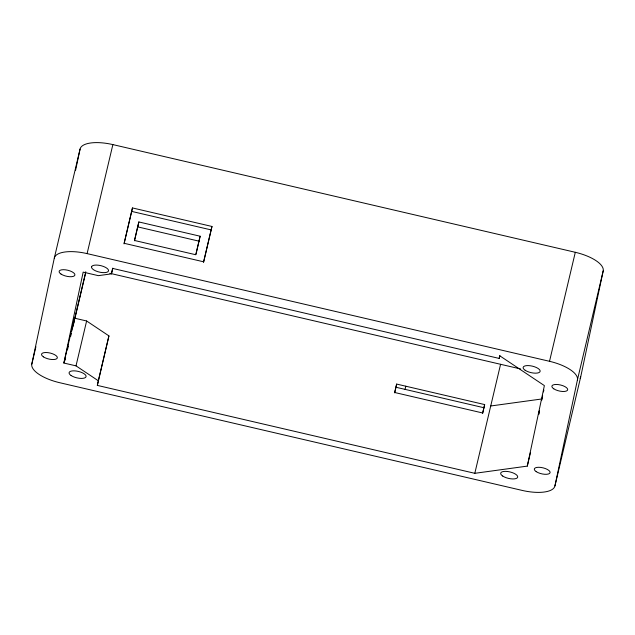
<?xml version="1.0" encoding="UTF-8"?>
<svg xmlns="http://www.w3.org/2000/svg" width="635" height="635" viewBox="0 0 635 635"><rect width="100%" height="100%" fill="white"/><g stroke="black" fill="none" stroke-linecap="round" stroke-linejoin="round"><path stroke-width="0.95" d="M31.813 364.069L54.3 258.112L80.066 149.098A31.155 11.819 13.3 0 1 112.871 144.597L575.302 252.293A31.155 11.819 13.3 0 1 603.186 270.931L580.7 376.888L554.934 485.902A31.155 11.819 13.3 0 1 522.129 490.403L59.698 382.707A31.155 11.819 13.3 0 1 31.813 364.069L35.917 346.702M75.573 170.291L80.066 149.098M530.471 452.644L527.288 466.114L474.813 473.313L97.338 385.397L98.322 380.778L76.01 365.863L63.873 363.037L83.169 272.121L98.338 275.653L111.458 273.852L112.816 268.121M71.731 331.113L74.486 318.151L86.622 320.985L108.934 335.891L97.338 385.397M111.458 273.852L112.617 268.399L499.189 358.426L499.872 355.544M124.055 243.896L132.469 207.939L211.971 226.457L203.557 262.406M134.509 240.792L138.843 221.948L200.136 236.22L196.024 254.143M394.66 392.867L396.661 384.08L484.656 404.574L482.656 413.361M405.09 389.382L405.765 386.199M499.189 358.426L499.753 355.791L544.378 385.604L527.288 466.114M539.433 410.797L538.631 414.576L539.536 410.742M541.639 400.407L542.639 395.684M554.934 485.902L577.421 379.944L603.186 270.931M54.3 258.112A31.155 11.819 13.3 0 1 87.098 253.611L112.871 144.597M63.873 363.037L74.486 318.151M72.446 328.208L85.788 271.732M64.945 360.513L65.627 357.624M67.453 349.901L68.366 346.043M70.644 336.399L71.326 333.502M73.152 325.787L74.065 321.929M74.978 318.072L85.471 273.693M76.01 365.863L86.622 320.985M132.469 207.939L124.111 243.292L203.613 261.803L211.971 226.457M98.322 380.778L108.934 335.891M138.843 221.948L134.469 240.467L195.763 254.738L200.136 236.22M396.661 384.08L394.668 392.493L482.671 412.988L484.656 404.574M474.813 473.313L500.578 364.299M577.421 379.944A31.155 11.819 13.3 0 0 549.529 361.307L575.302 252.293M543.441 391.906L543.893 389.985M490.728 405.987L542.234 398.915M131.731 211.415L211.233 229.926M137.795 226.901L199.088 241.181M87.098 253.611L549.529 361.307M109.847 273.296L520.573 368.951M395.986 387.263L483.981 407.749M580.7 376.888A31.155 11.819 13.3 0 1 580.12 378.341M91.591 266.7L91.583 267.581A8.723 3.31 13.3 0 0 100.354 272.312A8.723 3.31 13.3 0 0 108.553 270.74A8.723 3.31 13.3 0 0 101.203 265.74L98.981 265.287A8.723 3.31 13.3 0 0 91.591 266.7M43.41 356.862A8.104 3.072 13.3 0 0 56.896 358.592A8.104 3.072 13.3 0 0 48.014 352.655A8.104 3.072 13.3 0 0 43.41 356.862M60.984 274.042A8.104 3.072 13.3 0 0 74.47 275.765A8.104 3.072 13.3 0 0 65.588 269.835A8.104 3.072 13.3 0 0 60.984 274.042M553.76 388.803A8.104 3.072 13.3 0 0 567.245 390.533A8.104 3.072 13.3 0 0 558.363 384.596A8.104 3.072 13.3 0 0 553.76 388.803M536.186 471.63A8.104 3.072 13.3 0 0 549.672 473.353A8.104 3.072 13.3 0 0 540.79 467.423A8.104 3.072 13.3 0 0 536.186 471.63M502.698 476.044A8.723 3.31 13.3 0 0 517.223 477.901A8.723 3.31 13.3 0 0 507.659 471.511A8.723 3.31 13.3 0 0 502.698 476.044M525.145 370.269A8.723 3.31 13.3 0 0 539.671 372.126A8.723 3.31 13.3 0 0 530.106 365.736A8.723 3.31 13.3 0 0 525.145 370.269M71.096 375.523A8.723 3.31 13.3 0 0 85.614 377.38A8.723 3.31 13.3 0 0 76.057 370.991A8.723 3.31 13.3 0 0 71.096 375.523"/></g></svg>
